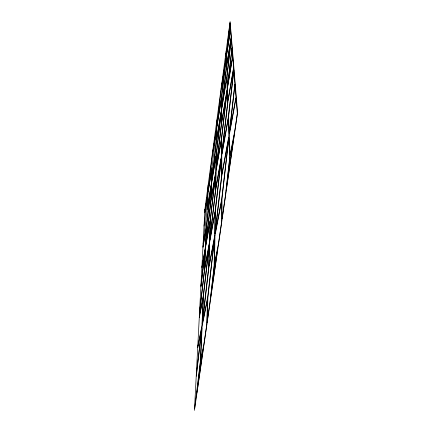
<?xml version="1.0" encoding="UTF-8"?>
<svg xmlns="http://www.w3.org/2000/svg" width="432" height="432" viewBox="0 0 432 432"><rect width="100%" height="100%" fill="white"/><g stroke="black" fill="none" stroke-linecap="round" stroke-linejoin="round"><path stroke-width="0.65" d="M216.724 121.387L216.605 128.05L212.549 153.371L212.587 152.204M216.934 119.821L216.826 126.441L221.341 88.328L225.952 59.098L221.378 98.275L216.923 126.063M212.344 154.888L212.382 153.716M212.096 167.368L211.621 181.883L216.373 141.188L216.594 128.914L212.004 167.648L208.094 191.565M207.09 209.639L207.77 194.362L204.044 226.136M208.186 184.95L207.819 193.277L204.779 211.869M208.381 183.492L208.019 191.781L212.431 154.597L216.491 129.287M204.908 209.336L194.438 410.4L237.562 112.536L230.105 21.6L204.833 209.731M196.393 374.452L201.739 327.991L197.775 347.614M196.301 376.191L201.83 328.136L200.345 361.676L194.632 408.488M200.966 285.79L205.276 248.767L201.884 267.948M200.907 286.934L205.357 248.67L204.39 270.454L199.643 311.369M199.579 312.671L204.482 270.416L209.288 244.139L203.386 295.229L199.4 316.1M203.116 244.123L207.171 209.461L211.264 184.961L206.42 226.481L202.991 246.494M204.741 212.614L207.689 194.567M202.943 247.412L206.275 227.977L205.427 247.142L201.938 266.917M199.33 317.434L203.207 297.184L201.933 325.82L197.856 346.081M229.997 22.599L226.292 56.192L226.114 51.516M225.887 53.195L226.055 57.926L221.449 87.161L221.443 86.276M221.227 87.901L221.227 88.792M214.639 237.973L214.142 265.901L209.963 302.567L207.058 322.65L207.895 296.881L214.639 237.973M215.098 212.409L214.677 236.056L208.883 266.42L209.671 242.055L215.098 212.409M215.806 172.746L215.492 190.496L209.725 240.359L210.411 219.283L215.806 172.746M216.108 155.974L215.833 171.504L211.054 199.4L211.583 183.038L216.108 155.974M214.963 235.71L214.488 263.488L218.506 243.551L221.692 221.519L221.621 200.896L214.963 235.71M215.395 210.292L214.996 233.804L221.535 176.715L221.47 157.523L215.395 210.292M216.065 170.861L215.768 188.503L221.465 156.195L221.405 139.709L216.065 170.861M216.351 154.192L216.086 169.625L221.351 124.249L221.308 111.591L216.351 154.192M216.81 127.305L216.599 139.498L221.303 110.7L221.265 99.522L216.81 127.305M207.576 299.09L206.723 324.967L203.893 344.52L200.653 359.521L202.122 326.101L207.576 299.09M209.396 244.015L208.591 268.493L202.225 323.795L203.477 295.261L209.396 244.015M210.152 221.135L209.455 242.314L204.644 268.639L205.594 246.937L210.152 221.135M211.356 184.707L210.816 201.155L205.664 245.419L206.501 226.33L211.356 184.707M211.88 168.961L211.394 183.551L207.301 208.073L207.97 192.856L211.88 168.961M229.657 158.204L225.353 196.241L222.07 218.905L221.972 198.423L228.917 137.506L229.657 158.204M229.883 157.685L226.13 190.852L234.187 135.2L229.883 157.685M221.319 157.934L215.26 210.53L209.833 240.224L215.617 190.21L221.319 157.934M227.669 102.767L221.762 154.046L221.686 137.684L227.205 89.926L227.669 102.767M208.705 268.439L202.316 323.924L207.77 296.838L214.499 238.135L208.705 268.439M227.837 102.19L221.918 153.625L228.382 116.964L233.793 69.768L233.663 68.197L227.837 102.19M200.437 361.957L196.906 392.785L203.24 349.034L200.437 361.957M221.702 176.337L215.141 233.62L221.794 198.747L228.712 138.051L221.702 176.337M233.842 70.378L228.571 116.386L229.219 133.574L234.911 83.668L233.842 70.378M214.294 265.826L210.654 297.799L217.771 248.632L214.294 265.826M234.965 84.386L229.424 133.013L235.991 97.103L234.965 84.386M216.481 140.827L211.718 181.624L216.238 154.543L221.184 112.045L216.481 140.827M226.082 58.541L221.497 97.81L221.551 108.896L226.395 67.279L226.082 58.541M230.11 23.998L226.417 55.631L230.548 29.441L230.11 23.998M210.913 200.929L205.751 245.311L210.308 219.472L215.692 173.065L210.913 200.929M226.53 66.712L221.675 108.432L226.892 76.502L231.201 37.584L226.53 66.712M221.486 123.795L216.205 169.301L221.546 138.121L227.048 90.504L221.486 123.795M231.32 39.02L227.038 75.924L227.459 86.978L232.006 47.601L231.32 39.02M232.043 48.055L227.615 86.389L232.686 56.014L232.043 48.055M237.314 113.589L235.019 129.438L230.051 155.482L229.273 134.978L236.056 97.934L237.314 113.589M230.575 29.792L226.314 56.803L226.643 65.453L231.169 37.19L230.575 29.792M226.773 77.863L221.557 109.782L221.616 122.337L227.173 89.03L226.773 77.863M232.724 56.527L227.491 87.863L227.972 100.58L233.615 67.603L232.724 56.527M228.242 118.73L221.773 155.363L221.859 174.415L228.863 136.091L228.242 118.73"/></g></svg>
